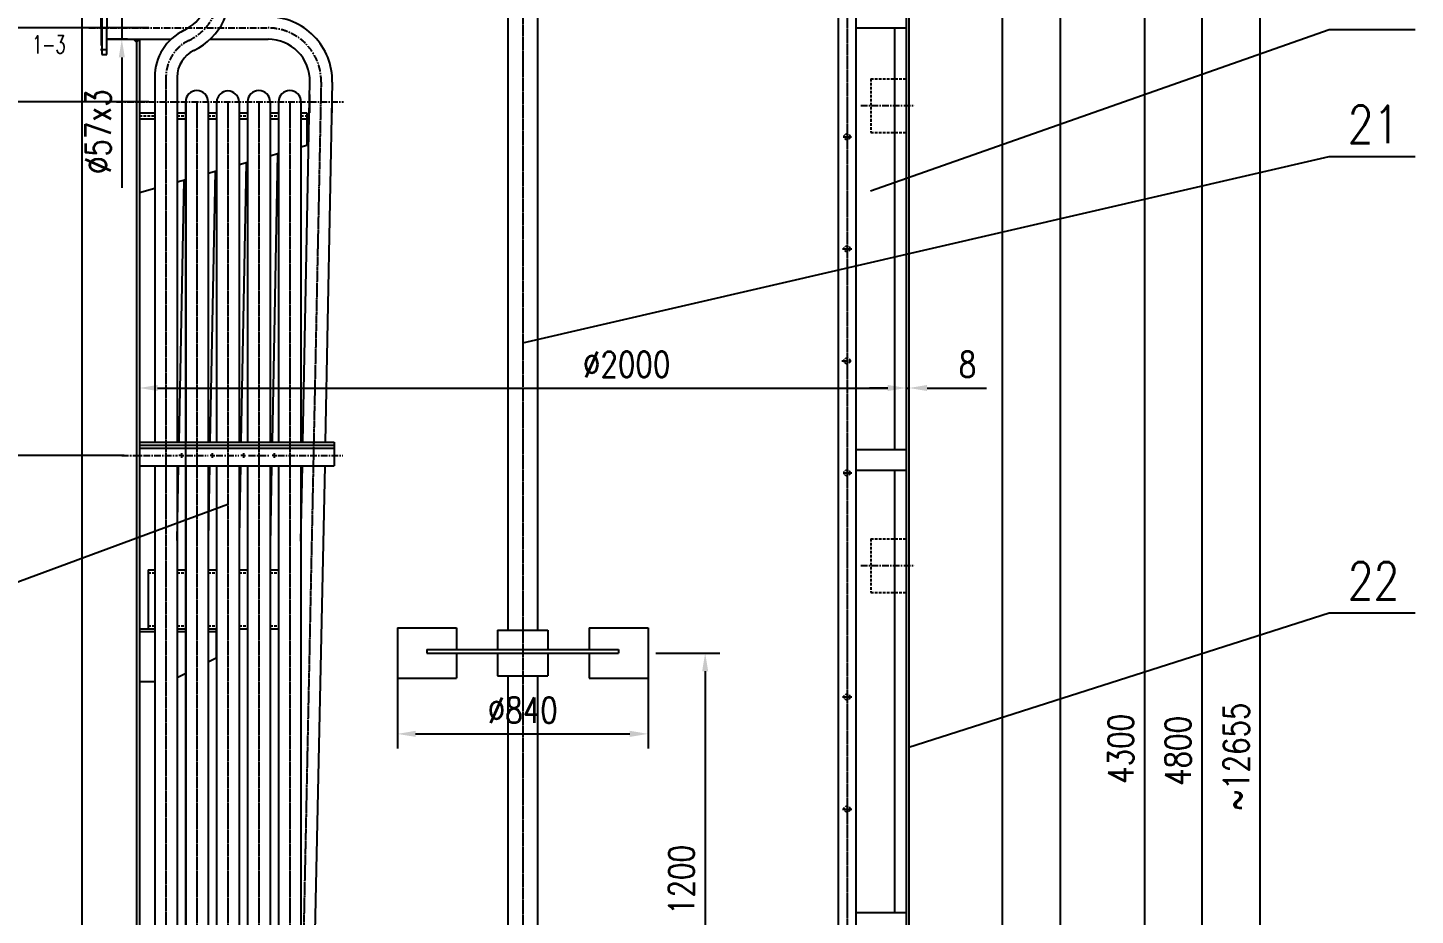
# Model space of a CAD drawing. Header units: millimetres. Extents: x 738 to 12024, y 91 to 16070.
# Drawn here: x 2697 to 6317, y 10206 to 12521 of the extents above; entities that cross this region are included whole.
import ezdxf

# ---------------------------------------------------------------- set-up
doc = ezdxf.new("R2010")
doc.units = ezdxf.units.MM
for name, pattern in [('CENTER', [2, 1.25, -0.25, 0.25, -0.25]), ('CENTER3', [0.375, 0.3125, -0.03125, 0, -0.03125]), ('DASHED', [0.75, 0.5, -0.25])]:
    doc.linetypes.add(name, pattern=pattern)
for name, color, linetype in [('1轮廓实线层', 7, 'Continuous'), ('3中心线层', 1, 'CENTER'), ('4虚线层', 6, 'DASHED'), ('5剖面线层', 2, 'Continuous'), ('6文字层', 3, 'Continuous'), ('7标注层', 4, 'Continuous'), ('A', 2, 'Continuous'), ('C3', 1, 'CENTER3')]:
    doc.layers.add(name, color=color, linetype=linetype)
doc.styles.add('PC_TEXTSTYLE', font='romans.shx', dxfattribs={"width": 0.8, "bigfont": 'hztxt.shx'})
doc.dimstyles.new('TH_GBDIM', dxfattribs={"dimscale": 19, "dimtxt": 3.5, "dimasz": 2.5, "dimexe": 2, "dimexo": 0, "dimgap": 1.5, "dimtad": 1, "dimdec": 1, "dimzin": 0, "dimdsep": 46, "dimtxsty": 'PC_TEXTSTYLE', "dimcen": 2.5, "dimadec": 0, "dimazin": 0, "dimtfac": 0.714286, "dimtdec": 4, "dimtmove": 0, "dimatfit": 3, "dimfxl": 1, "dimtolj": 1, "dimtzin": 0, "dimarcsym": 0})

# ---------------------------------------------------------------- blocks, each defined once
blk = doc.blocks.new('*D112')
at = {"layer": '7标注层', "color": 0, "lineweight": -2, "ltscale": 14}
for p, q in [((2942, 12597.2), (2942, 12644.7)), ((2957.1, 12549.7), (2904, 12549.7)), ((2942, 12549.7), (2942, 12491.3)), ((2957.1, 12491.3), (2904, 12491.3)), ((2942, 12443.8), (2942, 12103.7))]:
    blk.add_line(p, q, dxfattribs=at)
at = {"layer": '7标注层', "color": 0, "ltscale": 14}
for points in [[(2934.1, 12597.2), (2949.9, 12597.2), (2942, 12549.7)], [(2934.1, 12443.8), (2949.9, 12443.8), (2942, 12491.3)]]:
    blk.add_solid(points, dxfattribs=at)
at = {"layer": 'DEFPOINTS', "color": 0, "ltscale": 14}
for p in [(2957.1, 12549.7), (2942, 12491.3), (2957.1, 12491.3)]:
    blk.add_point(p, dxfattribs=at)
at = {"layer": '7标注层', "color": 3, "ltscale": 14, "insert": (2880.2, 12250), "char_height": 66.5, "attachment_point": 5, "rotation": 90, "style": 'PC_TEXTSTYLE'}
blk.add_mtext('\\A1;%%c57x3{}{}', dxfattribs=at)
blk = doc.blocks.new('*D113')
at = {"layer": '7标注层', "color": 0, "lineweight": -2, "ltscale": 14}
for p, q in [((2871.6, 12751.3), (2536.9, 12751.3)), ((2574.9, 12703.8), (2574.9, 12568)), ((2871.6, 12520.5), (2536.9, 12520.5))]:
    blk.add_line(p, q, dxfattribs=at)
at = {"layer": '7标注层', "color": 0, "ltscale": 14}
for points in [[(2566.9, 12703.8), (2582.8, 12703.8), (2574.9, 12751.3)], [(2566.9, 12568), (2582.8, 12568), (2574.9, 12520.5)]]:
    blk.add_solid(points, dxfattribs=at)
at = {"layer": 'DEFPOINTS', "color": 0, "ltscale": 14}
for p in [(2871.6, 12751.3), (2574.9, 12520.5), (2871.6, 12520.5)]:
    blk.add_point(p, dxfattribs=at)
at = {"layer": '7标注层', "color": 3, "ltscale": 14, "insert": (2513.1, 12635.9), "char_height": 66.5, "attachment_point": 5, "rotation": 90, "style": 'PC_TEXTSTYLE'}
blk.add_mtext('\\A1;300{}{}', dxfattribs=at)
blk = doc.blocks.new('*D114')
at = {"layer": '7标注层', "color": 0, "lineweight": -2, "ltscale": 14}
for p, q in [((3012.4, 12520.5), (2536.9, 12520.5)), ((2574.9, 12375.7), (2574.9, 12473)), ((3012.4, 12328.2), (2536.9, 12328.2))]:
    blk.add_line(p, q, dxfattribs=at)
at = {"layer": '7标注层', "color": 0, "ltscale": 14}
for points in [[(2566.9, 12473), (2582.8, 12473), (2574.9, 12520.5)], [(2566.9, 12375.7), (2582.8, 12375.7), (2574.9, 12328.2)]]:
    blk.add_solid(points, dxfattribs=at)
at = {"layer": 'DEFPOINTS', "color": 0, "ltscale": 14}
for p in [(2574.9, 12520.5), (3012.4, 12520.5), (3012.4, 12328.2)]:
    blk.add_point(p, dxfattribs=at)
at = {"layer": '7标注层', "color": 3, "ltscale": 14, "insert": (2513.1, 12424.4), "char_height": 66.5, "attachment_point": 5, "rotation": 90, "style": 'PC_TEXTSTYLE'}
blk.add_mtext('\\A1;200{}{}', dxfattribs=at)
blk = doc.blocks.new('*D115')
at = {"layer": '7标注层', "color": 0, "lineweight": -2, "ltscale": 14}
for p, q in [((2948, 12328.2), (2539.1, 12328.2)), ((2577.1, 11452.6), (2577.1, 12280.7)), ((2948, 11405.1), (2539.1, 11405.1))]:
    blk.add_line(p, q, dxfattribs=at)
at = {"layer": '7标注层', "color": 0, "ltscale": 14}
for points in [[(2569.2, 12280.7), (2585, 12280.7), (2577.1, 12328.2)], [(2569.2, 11452.6), (2585, 11452.6), (2577.1, 11405.1)]]:
    blk.add_solid(points, dxfattribs=at)
at = {"layer": 'DEFPOINTS', "color": 0, "ltscale": 14}
for p in [(2577.1, 12328.2), (2948, 12328.2), (2948, 11405.1)]:
    blk.add_point(p, dxfattribs=at)
at = {"layer": '7标注层', "color": 3, "ltscale": 14, "insert": (2515.3, 11866.7), "char_height": 66.5, "attachment_point": 5, "rotation": 90, "style": 'PC_TEXTSTYLE'}
blk.add_mtext('\\A1;1000{}{}', dxfattribs=at)
blk = doc.blocks.new('*D118')
at = {"layer": '7标注层', "color": 0, "lineweight": -2, "ltscale": 14}
for p, q in [((2988, 11746.4), (2988, 11543.2)), ((4988, 11746.4), (4988, 11543.2)), ((3035.5, 11581.2), (4940.5, 11581.2))]:
    blk.add_line(p, q, dxfattribs=at)
at = {"layer": '7标注层', "color": 0, "ltscale": 14}
for points in [[(3035.5, 11589.2), (3035.5, 11573.3), (2988, 11581.2)], [(4940.5, 11589.2), (4940.5, 11573.3), (4988, 11581.2)]]:
    blk.add_solid(points, dxfattribs=at)
at = {"layer": 'DEFPOINTS', "color": 0, "ltscale": 14}
for p in [(2988, 11746.4), (4988, 11746.4), (4988, 11581.2)]:
    blk.add_point(p, dxfattribs=at)
at = {"layer": '7标注层', "color": 3, "ltscale": 14, "insert": (4259.1, 11643), "char_height": 66.5, "attachment_point": 5, "style": 'PC_TEXTSTYLE'}
blk.add_mtext('\\A1;%%c2000{}{}', dxfattribs=at)
blk = doc.blocks.new('*D119')
at = {"layer": '7标注层', "color": 0, "lineweight": -2, "ltscale": 14}
for p, q in [((4988, 11652.4), (4988, 11543.2)), ((4995.6, 11652.4), (4995.6, 11543.2)), ((4940.5, 11581.2), (4893, 11581.2)), ((4988, 11581.2), (4995.6, 11581.2)), ((5043.1, 11581.2), (5198.3, 11581.2))]:
    blk.add_line(p, q, dxfattribs=at)
at = {"layer": '7标注层', "color": 0, "ltscale": 14}
for points in [[(4940.5, 11589.2), (4940.5, 11573.3), (4988, 11581.2)], [(5043.1, 11589.2), (5043.1, 11573.3), (4995.6, 11581.2)]]:
    blk.add_solid(points, dxfattribs=at)
at = {"layer": 'DEFPOINTS', "color": 0, "ltscale": 14}
for p in [(4988, 11652.4), (4995.6, 11652.4), (4995.6, 11581.2)]:
    blk.add_point(p, dxfattribs=at)
at = {"layer": '7标注层', "color": 3, "ltscale": 14, "insert": (5148.3, 11643), "char_height": 66.5, "attachment_point": 5, "style": 'PC_TEXTSTYLE'}
blk.add_mtext('\\A1;8{}{}', dxfattribs=at)
blk = doc.blocks.new('*D120')
at = {"layer": '7标注层', "color": 0, "lineweight": -2, "ltscale": 14}
for p, q in [((3661, 10889.7), (3661, 10640.9)), ((4314.9, 10889.7), (4314.9, 10640.9)), ((3708.5, 10678.9), (4267.4, 10678.9))]:
    blk.add_line(p, q, dxfattribs=at)
at = {"layer": '7标注层', "color": 0, "ltscale": 14}
for points in [[(3708.5, 10686.9), (3708.5, 10671), (3661, 10678.9)], [(4267.4, 10686.9), (4267.4, 10671), (4314.9, 10678.9)]]:
    blk.add_solid(points, dxfattribs=at)
at = {"layer": 'DEFPOINTS', "color": 0, "ltscale": 14}
for p in [(3661, 10889.7), (4314.9, 10889.7), (4314.9, 10678.9)]:
    blk.add_point(p, dxfattribs=at)
at = {"layer": '7标注层', "color": 3, "ltscale": 14, "insert": (3988, 10740.7), "char_height": 66.5, "attachment_point": 5, "style": 'PC_TEXTSTYLE'}
blk.add_mtext('\\A1;{%%c840}{}{}', dxfattribs=at)
blk = doc.blocks.new('*D123')
at = {"layer": '7标注层', "color": 0, "lineweight": -2, "ltscale": 14}
for p, q in [((4925.8, 13289.7), (5797.5, 13289.7)), ((5759.5, 13242.2), (5759.5, 8537.3)), ((4925.8, 8489.8), (5797.5, 8489.8))]:
    blk.add_line(p, q, dxfattribs=at)
at = {"layer": '7标注层', "color": 0, "ltscale": 14}
for points in [[(5751.5, 13242.2), (5767.4, 13242.2), (5759.5, 13289.7)], [(5751.5, 8537.3), (5767.4, 8537.3), (5759.5, 8489.8)]]:
    blk.add_solid(points, dxfattribs=at)
at = {"layer": 'DEFPOINTS', "color": 0, "ltscale": 14}
for p in [(4925.8, 13289.7), (4925.8, 8489.8), (5759.5, 8489.8)]:
    blk.add_point(p, dxfattribs=at)
at = {"layer": '7标注层', "color": 3, "ltscale": 14, "insert": (5697.7, 10634.3), "char_height": 66.5, "attachment_point": 5, "rotation": 90, "style": 'PC_TEXTSTYLE'}
blk.add_mtext('\\A1;4800{}{}', dxfattribs=at)
blk = doc.blocks.new('*D126')
at = {"layer": '7标注层', "color": 0, "lineweight": -2, "ltscale": 14}
for p, q in [((5371.7, 15262), (5949.6, 15262)), ((5911.6, 5937.3), (5911.6, 15214.5)), ((5077.7, 5889.8), (5949.6, 5889.8))]:
    blk.add_line(p, q, dxfattribs=at)
at = {"layer": '7标注层', "color": 0, "ltscale": 14}
for points in [[(5903.7, 15214.5), (5919.5, 15214.5), (5911.6, 15262)], [(5903.7, 5937.3), (5919.5, 5937.3), (5911.6, 5889.8)]]:
    blk.add_solid(points, dxfattribs=at)
at = {"layer": 'DEFPOINTS', "color": 0, "ltscale": 14}
for p in [(5371.7, 15262), (5911.6, 15262), (5077.7, 5889.8)]:
    blk.add_point(p, dxfattribs=at)
at = {"layer": '7标注层', "color": 3, "ltscale": 14, "insert": (5849.9, 10619.3), "char_height": 66.5, "attachment_point": 5, "rotation": 90, "style": 'PC_TEXTSTYLE'}
blk.add_mtext('\\A1;{~12655}{}{}', dxfattribs=at)
blk = doc.blocks.new('*D90')
at = {"layer": '7标注层', "color": 0, "lineweight": -2, "ltscale": 14}
for p, q in [((4334.9, 10889.7), (4502, 10889.7)), ((4464, 10842.2), (4464, 9737.2)), ((4314.9, 9689.7), (4502, 9689.7))]:
    blk.add_line(p, q, dxfattribs=at)
at = {"layer": '7标注层', "color": 0, "ltscale": 14}
for points in [[(4456.1, 10842.2), (4471.9, 10842.2), (4464, 10889.7)], [(4456.1, 9737.2), (4471.9, 9737.2), (4464, 9689.7)]]:
    blk.add_solid(points, dxfattribs=at)
at = {"layer": 'DEFPOINTS', "color": 0, "ltscale": 14}
for p in [(4334.9, 10889.7), (4314.9, 9689.7), (4464, 9689.7)]:
    blk.add_point(p, dxfattribs=at)
at = {"layer": '7标注层', "color": 3, "ltscale": 14, "insert": (4402.3, 10297.7), "char_height": 66.5, "attachment_point": 5, "rotation": 90, "style": 'PC_TEXTSTYLE'}
blk.add_mtext('\\A1;1200', dxfattribs=at)
blk = doc.blocks.new('*D92')
at = {"layer": '7标注层', "color": 0, "lineweight": -2, "ltscale": 14}
for p, q in [((4958, 12789.7), (5648.1, 12789.7)), ((5610.1, 12742.2), (5610.1, 8537.3)), ((4947.5, 8489.8), (5648.1, 8489.8))]:
    blk.add_line(p, q, dxfattribs=at)
at = {"layer": '7标注层', "color": 0, "ltscale": 14}
for points in [[(5602.1, 12742.2), (5618, 12742.2), (5610.1, 12789.7)], [(5602.1, 8537.3), (5618, 8537.3), (5610.1, 8489.8)]]:
    blk.add_solid(points, dxfattribs=at)
at = {"layer": 'DEFPOINTS', "color": 0, "ltscale": 14}
for p in [(4958, 12789.7), (4947.5, 8489.8), (5610.1, 8489.8)]:
    blk.add_point(p, dxfattribs=at)
at = {"layer": '7标注层', "color": 3, "ltscale": 14, "insert": (5548.3, 10639.8), "char_height": 66.5, "attachment_point": 5, "rotation": 90, "style": 'PC_TEXTSTYLE'}
blk.add_mtext('\\A1;4300', dxfattribs=at)
blk = doc.blocks.new('*D105')
at = {"layer": '1轮廓实线层', "color": 0, "lineweight": -2, "ltscale": 14}
for p, q in [((5238.9, 13893.1), (5428.9, 13893.1)), ((5390.9, 5937.3), (5390.9, 13845.6)), ((5238.9, 5889.8), (5428.9, 5889.8))]:
    blk.add_line(p, q, dxfattribs=at)
at = {"layer": '1轮廓实线层', "color": 0, "ltscale": 14}
for points in [[(5383, 13845.6), (5398.8, 13845.6), (5390.9, 13893.1)], [(5383, 5937.3), (5398.8, 5937.3), (5390.9, 5889.8)]]:
    blk.add_solid(points, dxfattribs=at)
at = {"layer": 'DEFPOINTS', "color": 0, "ltscale": 14}
for p in [(5238.9, 13893.1), (5390.9, 13893.1), (5238.9, 5889.8)]:
    blk.add_point(p, dxfattribs=at)
at = {"layer": '1轮廓实线层', "color": 0, "ltscale": 14, "insert": (5329.2, 9891.5), "char_height": 66.5, "attachment_point": 5, "rotation": 90, "style": 'PC_TEXTSTYLE'}
blk.add_mtext('\\A1;8003.3', dxfattribs=at)
blk = doc.blocks.new('*D106')
at = {"layer": '1轮廓实线层', "color": 0, "lineweight": -2, "ltscale": 14}
for p, q in [((2660.5, 12751.3), (2876.2, 12751.3)), ((2838.2, 5937.3), (2838.2, 12703.8)), ((2660.5, 5889.8), (2876.2, 5889.8))]:
    blk.add_line(p, q, dxfattribs=at)
at = {"layer": '1轮廓实线层', "color": 0, "ltscale": 14}
for points in [[(2830.3, 12703.8), (2846.2, 12703.8), (2838.2, 12751.3)], [(2830.3, 5937.3), (2846.2, 5937.3), (2838.2, 5889.8)]]:
    blk.add_solid(points, dxfattribs=at)
at = {"layer": 'DEFPOINTS', "color": 0, "ltscale": 14}
for p in [(2660.5, 12751.3), (2838.2, 12751.3), (2660.5, 5889.8)]:
    blk.add_point(p, dxfattribs=at)
at = {"layer": '1轮廓实线层', "color": 0, "ltscale": 14, "insert": (2776.5, 9320.6), "char_height": 66.5, "attachment_point": 5, "rotation": 90, "style": 'PC_TEXTSTYLE'}
blk.add_mtext('\\A1;6861.5', dxfattribs=at)

msp = doc.modelspace()

# ---------------------------------------------------------------- hatches: boundary and pattern name
at = {"layer": '5剖面线层', "ltscale": 14}
msp.add_hatch(color=256, dxfattribs=at).paths.add_polyline_path([(2980.26, 12483.59), (2972.19, 12491.28), (2987.95, 12491.28)])

# ---------------------------------------------------------------- linework, layer by layer
at = {"ltscale": 14}
for p, q in [((3949.49, 12206.1), (3949.49, 11759.17)), ((3011.03, 11106.99), (3011.03, 10953.15)), ((3011.03, 11106.99), (3011.03, 10953.15)), ((3027.95, 10945.46), (2987.95, 10945.46)), ((3108.72, 10945.46), (3086.42, 10945.46)), ((3187.95, 10945.46), (3167.18, 10945.46)), ((3187.95, 10953.15), (3187.95, 10876.22)), ((3187.95, 10876.22), (3167.18, 10865.84)), ((3108.72, 10836.61), (3086.42, 10825.46)), ((3027.95, 10814.69), (2987.95, 10814.69))]:
    msp.add_line(p, q, dxfattribs=at)
at = {"layer": '1轮廓实线层', "ltscale": 14}
for p, q in [((5238.9, 13893.12), (5238.9, 5889.82)), ((2980.26, 12483.59), (2972.19, 12491.28)), ((2987.95, 12491.28), (2980.26, 12483.59)), ((4857.18, 12520.91), (4987.95, 12520.91)), ((4895.16, 12095.44), (6092.15, 12516.73)), ((2890.26, 12474.36), (2890.26, 12471.66)), ((3431.8, 12346.66), (3431.8, 12299.18)), ((3490.26, 12346.66), (3490.26, 12299.18)), ((2987.95, 12298.97), (3027.95, 12298.97)), ((2987.95, 12283.59), (3027.95, 12283.59)), ((3086.42, 12298.97), (3108.72, 12298.97)), ((3086.42, 12283.59), (3108.72, 12283.59)), ((3167.18, 12298.97), (3189.49, 12298.97)), ((3167.18, 12283.59), (3189.49, 12283.59)), ((3247.95, 12298.97), (3270.26, 12298.97)), ((3247.95, 12283.59), (3270.26, 12283.59)), ((3328.72, 12298.97), (3351.03, 12298.97)), ((3328.72, 12283.59), (3351.03, 12283.59)), ((3409.49, 12298.97), (3424.88, 12298.97)), ((3409.49, 12283.59), (3424.88, 12283.59)), ((3424.88, 12298.97), (3424.88, 12214.36)), ((3409.49, 12210.02), (3424.88, 12214.36)), ((3247.95, 12164.52), (3270.26, 12170.8)), ((3328.72, 12187.27), (3351.03, 12193.55)), ((3987.95, 11699.17), (6092.15, 12185.4)), ((3167.18, 12141.77), (3189.49, 12148.05)), ((2987.95, 12091.28), (3027.95, 12102.55)), ((3086.42, 12119.02), (3108.72, 12125.3)), ((3097.95, 11405.13), (3091.1, 11405.13)), ((3097.95, 11411.32), (3097.95, 11398.93)), ((3097.95, 11405.13), (3103.5, 11405.13)), ((3177.95, 11405.13), (3172.41, 11405.13)), ((3177.95, 11411.32), (3177.95, 11398.93)), ((3177.95, 11405.13), (3184.81, 11405.13)), ((3259.49, 11405.13), (3252.64, 11405.13)), ((3259.49, 11411.32), (3259.49, 11398.93)), ((3259.49, 11405.13), (3265.04, 11405.13)), ((3339.49, 11405.13), (3333.94, 11405.13)), ((3339.49, 11411.32), (3339.49, 11398.93)), ((3339.49, 11405.13), (3346.34, 11405.13)), ((3108.72, 11378.2), (3108.72, 9370.55)), ((3108.72, 9370.55), (3108.72, 11378.2)), ((3218.72, 11276.97), (1939.07, 10805.27)), ((3011.03, 11106.99), (3027.95, 11106.99)), ((3086.42, 11106.99), (3108.72, 11106.99)), ((3167.18, 11106.99), (3189.49, 11106.99)), ((3247.95, 11106.99), (3270.26, 11106.99)), ((3328.72, 11106.99), (3351.03, 11106.99)), ((4995.64, 10644.65), (6092.15, 10994.65)), ((2987.95, 10953.15), (3027.95, 10953.15)), ((3086.42, 10953.15), (3108.72, 10953.15)), ((3167.18, 10953.15), (3189.49, 10953.15)), ((3247.95, 10953.15), (3270.26, 10953.15)), ((3328.72, 10953.15), (3351.03, 10953.15))]:
    msp.add_line(p, q, dxfattribs=at)
at = {"layer": '1轮廓实线层'}
for p, q in [((6092.15, 12516.73), (6316.52, 12516.73)), ((6092.15, 12185.4), (6316.52, 12185.4)), ((6092.15, 10994.65), (6316.52, 10994.65))]:
    msp.add_line(p, q, dxfattribs=at)
at = {"layer": '3中心线层', "ltscale": 14}
for p, q in [((2855.76, 12520.51), (3323.59, 12520.51)), ((2886.42, 12464.74), (2907.18, 12464.74)), ((2928.21, 12328.2), (3520.32, 12328.2)), ((4869.86, 12318.07), (5009.98, 12318.07)), ((4824.01, 12236.66), (4845.89, 12236.66)), ((4822.37, 11944.36), (4846.44, 11944.36)), ((4820.73, 11652.05), (4846.44, 11652.05)), ((2942.4, 11405.13), (3086.97, 11405.13)), ((3110, 11405.13), (3167.27, 11405.13)), ((3188.53, 11405.13), (3247.58, 11405.13)), ((3272.97, 11405.13), (3328.47, 11405.13)), ((3349.14, 11405.13), (3519.04, 11405.13)), ((4824.01, 11359.74), (4846.98, 11359.74)), ((4869.86, 11118.07), (5009.98, 11118.07)), ((4822.13, 10775.13), (4849.22, 10775.13)), ((4822.13, 10775.13), (4849.22, 10775.13)), ((4822.13, 10482.82), (4849.22, 10482.82))]:
    msp.add_line(p, q, dxfattribs=at)
for centre, radius, start, end in [((3057.18, 12612.82), 138.46, 295.71928, 90), ((3323.59, 12382.05), 138.46, 358.88606, 90), ((3163.34, 12392.44), 106.15, 115.71928, 180)]:
    msp.add_arc(centre, radius, start, end, dxfattribs=at)
at = {"layer": '4虚线层', "ltscale": 14}
for p, q in [((4896.22, 12388.07), (4896.22, 12248.07)), ((4896.22, 12388.07), (4987.95, 12388.07)), ((2987.95, 12291.28), (3027.95, 12291.28)), ((3086.42, 12291.28), (3108.72, 12291.28)), ((3167.18, 12291.28), (3189.49, 12291.28)), ((3247.95, 12291.28), (3270.26, 12291.28)), ((3328.72, 12291.28), (3351.03, 12291.28)), ((3409.49, 12291.28), (3424.88, 12291.28)), ((4896.22, 12248.07), (4987.95, 12248.07)), ((4896.22, 11188.07), (4896.22, 11048.07)), ((4896.22, 11188.07), (4987.95, 11188.07)), ((3011.03, 11099.3), (3027.95, 11099.3)), ((3086.42, 11099.3), (3108.72, 11099.3)), ((3167.18, 11099.3), (3189.49, 11099.3)), ((3247.95, 11099.3), (3270.26, 11099.3)), ((3328.72, 11099.3), (3351.03, 11099.3)), ((4896.22, 11048.07), (4987.95, 11048.07)), ((3011.03, 10960.84), (3027.95, 10960.84)), ((3086.42, 10960.84), (3108.72, 10960.84)), ((3167.18, 10960.84), (3189.49, 10960.84)), ((3247.95, 10960.84), (3270.26, 10960.84)), ((3328.72, 10960.84), (3351.03, 10960.84))]:
    msp.add_line(p, q, dxfattribs=at)
for centre in [(4834.11, 12236.66), (4834.11, 11944.36), (4834.11, 11652.05), (4834.11, 11359.74), (4834.11, 10775.13), (4834.11, 10482.82)]:
    msp.add_circle(centre, 7.69, dxfattribs=at)
at = {"layer": 'A'}
for p, q in [((4811.03, 13405.89), (4811.03, 11106.99)), ((4857.18, 13405.89), (4857.18, 11106.99)), ((4987.95, 13320.51), (4987.95, 9060.05)), ((4995.64, 13320.51), (4995.64, 9505.78)), ((3949.49, 13251.28), (3949.49, 12206.1)), ((4026.41, 13251.28), (4026.41, 12206.1)), ((2890.26, 12569.82), (2890.26, 12457.82)), ((2887.95, 12520.51), (2887.95, 12549.36)), ((2903.34, 12549.36), (2903.34, 12520.51)), ((2884.11, 12520.51), (2907.18, 12520.51)), ((2887.95, 12520.51), (2887.95, 12491.66)), ((2887.95, 12491.66), (2887.95, 12474.36)), ((2903.34, 12491.66), (2903.34, 12520.51)), ((2903.34, 12471.66), (2903.34, 12491.66)), ((2903.34, 12491.28), (3070.82, 12491.28)), ((2980.26, 12491.28), (2980.26, 8682.09)), ((2987.95, 12491.28), (2987.95, 8593.89)), ((3172.72, 12491.28), (3323.6, 12491.28)), ((4957.95, 12520.91), (4957.95, 11420.91)), ((2887.95, 12474.36), (2890.26, 12474.36)), ((2890.26, 12457.82), (2890.26, 12451.28)), ((2903.34, 12457.82), (2903.34, 12471.66)), ((2903.34, 12451.28), (2903.34, 12457.82)), ((2890.26, 12451.28), (2903.34, 12451.28)), ((3027.95, 12392.44), (3027.95, 11439.74)), ((3086.42, 12392.44), (3086.42, 11439.74)), ((3414.51, 11439.74), (3432.81, 12379.92)), ((3491.24, 12378.79), (3472.99, 11439.74)), ((3108.72, 12328.2), (3108.72, 11439.74)), ((3108.72, 11439.74), (3108.72, 12328.2)), ((3108.72, 9370.55), (3108.72, 12328.2)), ((3167.18, 12328.2), (3167.18, 11439.74)), ((3167.18, 12328.2), (3167.18, 11439.74)), ((3189.49, 12328.2), (3189.49, 11439.74)), ((3247.95, 12328.2), (3247.95, 11439.74)), ((3270.26, 12328.2), (3270.26, 11439.74)), ((3328.72, 12328.2), (3328.72, 11439.74)), ((3351.03, 12328.2), (3351.03, 11439.74)), ((3409.49, 12328.2), (3409.49, 11439.74)), ((3949.49, 12206.1), (3949.49, 11402.07)), ((4026.41, 12206.1), (4026.41, 11708.06)), ((3266.72, 12169.8), (3252.69, 11439.74)), ((3348.6, 12192.87), (3333.97, 11439.74)), ((3185.66, 12146.97), (3172.07, 11439.74)), ((3091.42, 11439.74), (3104.75, 12124.18)), ((4026.41, 11708.06), (4026.41, 11370.71)), ((2987.95, 11439.74), (3495.65, 11439.74)), ((3495.65, 11439.74), (3495.65, 11378.2)), ((2987.95, 11432.05), (3495.65, 11432.05)), ((2987.95, 11424.36), (3495.65, 11424.36)), ((3949.49, 11422.43), (3949.49, 10949.36)), ((4026.41, 11422.43), (4026.41, 10949.36)), ((4857.18, 11420.91), (4987.95, 11420.91)), ((2987.95, 11378.2), (3495.65, 11378.2)), ((3027.95, 11378.2), (3027.95, 9370.55)), ((3086.42, 11378.2), (3086.42, 9370.55)), ((3086.42, 11182.98), (3090.22, 11378.2)), ((3167.18, 11378.2), (3167.18, 9370.55)), ((3167.18, 11378.2), (3167.18, 9370.55)), ((3170.89, 11378.2), (3167.18, 11185.35)), ((3189.49, 11378.2), (3189.49, 9370.55)), ((3247.95, 11378.2), (3247.95, 9370.55)), ((3251.51, 11378.2), (3247.95, 11193.02)), ((3270.26, 11378.2), (3270.26, 9370.55)), ((3328.72, 11378.2), (3328.72, 9370.55)), ((3332.78, 11378.2), (3328.72, 11169.23)), ((3351.03, 11378.2), (3351.03, 9370.55)), ((3409.49, 11378.2), (3409.49, 9370.55)), ((3409.49, 11181.98), (3413.31, 11378.2)), ((3471.79, 11378.2), (3428.11, 9370.55)), ((4857.18, 11367.07), (4987.95, 11367.07)), ((4957.95, 11367.07), (4957.95, 10213.22)), ((4857.18, 11151.37), (4857.18, 10720.88)), ((4811.03, 11137.65), (4811.03, 10720.88)), ((3661.03, 10955.13), (3661.03, 10824.36)), ((3661.03, 10955.13), (3814.88, 10955.13)), ((3814.88, 10955.13), (3814.88, 10898.98)), ((3922.57, 10949.36), (3922.57, 10898.98)), ((3922.57, 10949.36), (4053.34, 10949.36)), ((4053.34, 10949.36), (4053.34, 10898.98)), ((4161.03, 10955.13), (4161.03, 10898.98)), ((4161.03, 10955.13), (4314.88, 10955.13)), ((4314.88, 10955.13), (4314.88, 10824.36)), ((3737.95, 10898.98), (4237.95, 10898.98)), ((3737.95, 10898.98), (3737.95, 10889.75)), ((4237.95, 10898.98), (4237.95, 10889.75)), ((3737.95, 10889.75), (4237.95, 10889.75)), ((3814.88, 10889.75), (3814.88, 10824.36)), ((3922.57, 10889.75), (3922.57, 10830.13)), ((4053.34, 10889.75), (4053.34, 10830.13)), ((4161.03, 10889.75), (4161.03, 10824.36)), ((3661.03, 10824.36), (3814.88, 10824.36)), ((3922.57, 10830.13), (4053.34, 10830.13)), ((3949.49, 10830.13), (3949.49, 9749.36)), ((4026.41, 10830.13), (4026.41, 9749.36)), ((4161.03, 10824.36), (4314.88, 10824.36)), ((4811.03, 10734.57), (4811.03, 9144.66)), ((4857.18, 10749.82), (4857.18, 9144.66)), ((4857.18, 10213.22), (4987.95, 10213.22))]:
    msp.add_line(p, q, dxfattribs=at)
for centre, radius, start, end in [((3057.18, 12612.82), 167.69, 295.71928, 90), ((3057.18, 12612.82), 109.23, 295.71928, 90), ((3323.58, 12382.05), 167.69, 358.88606, 90), ((3163.34, 12392.44), 135.38, 115.71928, 180), ((3323.6, 12382.05), 109.23, 358.88506, 90), ((3163.34, 12392.44), 76.92, 115.71928, 180), ((3137.95, 12328.2), 29.23, 0, 180), ((3218.76, 12327.01), 29.22, 2.33293, 177.66707), ((3299.49, 12328.2), 29.23, 0, 180), ((3380.26, 12328.2), 29.23, 0, 180)]:
    msp.add_arc(centre, radius, start, end, dxfattribs=at)
at = {"layer": 'C3', "ltscale": 14}
for p, q in [((3987.95, 15327.97), (3987.95, 5806.04)), ((4834.11, 13405.89), (4834.11, 9039.23)), ((3057.18, 12392.44), (3057.18, 8341.1)), ((3462.02, 12379.36), (3378.59, 8326.97)), ((3137.95, 12328.2), (3137.95, 8341.1)), ((3218.72, 12328.2), (3218.72, 8337.56)), ((3299.49, 12328.2), (3299.49, 8334.01)), ((3380.26, 12328.2), (3380.26, 8416.24))]:
    msp.add_line(p, q, dxfattribs=at)

# ---------------------------------------------------------------- texts
at = {"layer": '1轮廓实线层', "style": 'PC_TEXTSTYLE', "width": 0.8}
for s, p in [('21', (6140.47, 12219.92)), ('22', (6140.47, 11029.17))]:
    msp.add_text(s, height=98.01, dxfattribs=at).set_placement(p)
at = {"layer": '6文字层', "ltscale": 14, "style": 'PC_TEXTSTYLE', "width": 0.667}
msp.add_text('1-3', height=46.154, dxfattribs=at).set_placement((2708.13, 12454.32))

# ---------------------------------------------------------------- dimensions: what is measured, and where the dimension line sits
at = {"layer": '1轮廓实线层', "ltscale": 14}
for base, p1, p2, picture, middle in [((5390.9, 13893.12), (5238.9, 5889.82), (5238.9, 13893.12), '*D105', (5329.15, 9891.47)), ((2838.24, 12751.28), (2660.52, 5889.82), (2660.52, 12751.28), '*D106', (2776.49, 9320.55))]:
    dim = msp.add_linear_dim(base=base, p1=p1, p2=p2, angle=270, dimstyle='TH_GBDIM', dxfattribs=at)
    dim.commit()
    dim.dimension.update_dxf_attribs({"geometry": picture, "text_midpoint": middle})
at = {"layer": '7标注层', "ltscale": 14}
for base, p1, p2, angle, text, override, picture, middle, dimtype in [((5911.62, 15262.05), (5077.67, 5889.82), (5371.66, 15262.05), 90, '{~12655}{}{}', {"dimgap": 1.5, "dimtad": 1, "dimjust": 0, "dimdec": 1, "dimlfac": 1, "dimse1": 0, "dimse2": 0, "dimsd1": 0, "dimsd2": 0, "dimclrt": 3, "dimtvp": 0}, '*D126', (5911.62, 10619.34), 160), ((5759.46, 8489.78), (4925.85, 13289.74), (4925.85, 8489.78), 270, '4800{}{}', {"dimgap": 1.5, "dimtad": 1, "dimjust": 0, "dimse1": 0, "dimse2": 0, "dimsd1": 0, "dimsd2": 0, "dimclrt": 3, "dimtvp": 0}, '*D123', (5759.46, 10634.34), 161), ((2574.85, 12520.51), (3012.4, 12328.2), (3012.4, 12520.51), 90, '200{}{}', {"dimgap": 1.5, "dimtad": 1, "dimjust": 0, "dimse1": 0, "dimse2": 0, "dimsd1": 0, "dimsd2": 0, "dimclrt": 3, "dimtvp": 0}, '*D114', (2574.85, 12424.36), 161), ((4987.95, 11581.24), (2987.95, 11746.44), (4987.95, 11746.44), 0, '%%c2000{}{}', {"dimgap": 1.5, "dimtad": 1, "dimjust": 0, "dimse1": 0, "dimse2": 0, "dimsd1": 0, "dimsd2": 0, "dimclrt": 3, "dimtvp": 0}, '*D118', (4259.11, 11581.24), 161), ((4995.64, 11581.24), (4987.95, 11652.35), (4995.64, 11652.35), 0, '8{}{}', {"dimgap": 1.5, "dimtad": 1, "dimjust": 0, "dimse1": 0, "dimse2": 0, "dimsd1": 0, "dimsd2": 0, "dimclrt": 3, "dimtvp": 0}, '*D119', (5148.31, 11581.24), 161)]:
    dim = msp.add_linear_dim(base=base, p1=p1, p2=p2, angle=angle, text=text, dimstyle='TH_GBDIM', override=override, dxfattribs=at)
    dim.commit()
    dim.dimension.update_dxf_attribs({"geometry": picture, "text_midpoint": middle, "dimtype": dimtype})
for base, p1, p2, picture, middle in [((5610.06, 8489.78), (4957.95, 12789.74), (4947.55, 8489.78), '*D92', (5610.06, 10639.76)), ((4464.01, 9689.75), (4334.95, 10889.75), (4314.88, 9689.75), '*D90', (4464.01, 10297.72))]:
    dim = msp.add_linear_dim(base=base, p1=p1, p2=p2, angle=90, dimstyle='TH_GBDIM', override={"dimdec": 0, "dimclrt": 3}, dxfattribs=at)
    dim.commit()
    dim.dimension.update_dxf_attribs({"geometry": picture, "text_midpoint": middle, "dimtype": 160})
for p1, p2, distance, text, override, picture, middle in [((2871.58, 12751.28), (2871.58, 12520.51), -296.73, '300{}{}', {"dimgap": 1.5, "dimtad": 1, "dimjust": 0, "dimse1": 0, "dimse2": 0, "dimsd1": 0, "dimsd2": 0, "dimclrt": 3, "dimtvp": 0}, '*D113', (2513.1, 12635.89)), ((2957.08, 12549.74), (2957.08, 12491.28), -15.09, '%%c57x3{}{}', {"dimgap": 1.5, "dimtad": 1, "dimjust": 0, "dimse1": 0, "dimse2": 0, "dimsd1": 0, "dimsd2": 0, "dimclrt": 3, "dimtvp": 0}, '*D112', (2880.24, 12249.98)), ((2947.98, 11405.13), (2947.98, 12328.2), 370.89, '1000{}{}', {"dimgap": 1.5, "dimtad": 1, "dimjust": 0, "dimse1": 0, "dimse2": 0, "dimsd1": 0, "dimsd2": 0, "dimclrt": 3, "dimtvp": 0}, '*D115', (2515.34, 11866.66)), ((3661.03, 10889.75), (4314.88, 10889.75), -210.8, '{%%c840}{}{}', {"dimgap": 1.5, "dimtad": 1, "dimjust": 0, "dimdec": 1, "dimlfac": 1, "dimse1": 0, "dimse2": 0, "dimsd1": 0, "dimsd2": 0, "dimclrt": 3, "dimtvp": 0}, '*D120', (3987.95, 10740.69))]:
    dim = msp.add_aligned_dim(p1=p1, p2=p2, distance=distance, text=text, dimstyle='TH_GBDIM', override=override, dxfattribs=at)
    dim.commit()
    dim.dimension.update_dxf_attribs({"geometry": picture, "text_midpoint": middle})

doc.saveas('drawing.dxf')
